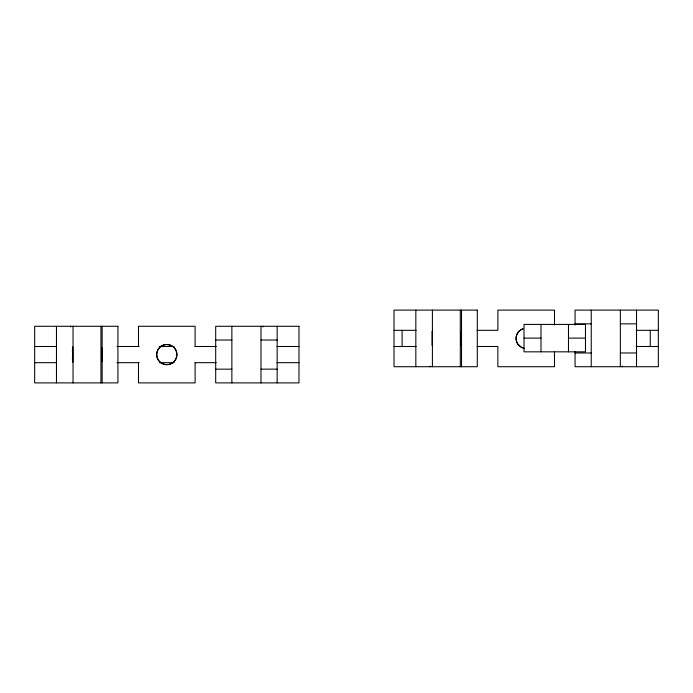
<?xml version="1.0" encoding="UTF-8"?>
<svg xmlns="http://www.w3.org/2000/svg" width="693" height="693" viewBox="0 0 693 693"><rect width="100%" height="100%" fill="white"/><g stroke="black" fill="none" stroke-linecap="round" stroke-linejoin="round"><path stroke-width="1.04" d="M72.41 351.706C72.947 332.891 72.964 376.212 72.418 357.588M432.085 345.486L432.085 331.289M575.069 323.856L591.242 323.856M620.348 323.856L636.52 323.856M394.022 330.327L416.138 330.327M477.061 330.327L497.877 330.327L497.877 310.109L554.487 310.109L554.487 325.008M636.235 330.327L658.35 330.327M524.012 338.123L540.99 338.123M568.485 338.123L585.472 338.123M215.696 340.029L231.869 340.029M260.984 340.029L277.157 340.029M34.65 346.5L56.67 346.5M116.961 346.5L139.172 346.5M159.511 346.5L174.116 346.5M195.028 346.5L216.277 346.5M276.957 346.5L298.978 346.5M394.022 346.5L416.138 346.5M477.061 346.5L497.851 346.5L497.851 366.718L554.487 366.718L554.487 351.819M636.235 346.5L658.35 346.5M575.069 352.988L591.242 352.988M620.348 352.971L636.52 352.971M34.65 362.673L56.67 362.673M116.961 362.673L139.172 362.673M159.511 362.673L174.116 362.673M195.028 362.673L216.277 362.673M276.957 362.673L298.978 362.673M215.696 369.161L231.869 369.161M260.984 369.144L277.157 369.144M650.259 330.327L650.259 346.5M636.52 310.109L636.52 366.718M622.383 366.077L622.383 366.718M620.348 310.109L620.348 366.718M591.242 310.109L591.242 366.718M575.069 325.06L575.069 310.109L658.35 310.109L658.35 366.718L575.069 366.718L575.069 351.767M568.485 324.419L568.485 351.827M540.99 324.419L540.99 351.827M461.521 310.109L461.521 366.718M460.308 310.109L460.308 366.718M432.406 310.109L432.406 366.718M429.981 366.077L429.981 366.718M415.835 310.109L415.835 366.718M402.105 330.327L402.105 346.5M277.157 326.282L277.157 382.891M263.019 326.282L263.019 326.923M260.984 326.282L260.984 382.891M231.869 326.282L231.869 382.891M195.114 346.5L195.114 326.282L138.479 326.282L138.505 346.5M195.114 362.673L195.114 382.891L138.479 382.891L138.479 362.673M102.148 326.282L102.148 382.891M100.944 326.282L100.944 382.891M73.042 326.282L73.042 382.891M70.608 326.282L70.608 326.923M56.462 326.282L56.462 382.891M101.542 352.806L101.741 361.46L101.741 347.713L101.542 352.806M460.914 336.633L461.114 345.287L461.114 331.54L460.914 336.633M161.278 346.119L159.269 347.834A10.048 9.962 -90 0 0 158.325 360.109C161.729 365.532 170.131 366.181 174.324 361.339A10.048 9.962 -90 0 0 175.268 349.064C172.332 344.516 165.792 343.13 161.278 346.119M520.651 329.946L518.641 331.661A10.048 9.962 -90 0 0 517.697 343.936L521.595 347.427L524.081 348.302A10.109 10.109 0 0 1 523.024 328.803L520.651 329.946M477.295 310.109L394.022 310.109L394.022 366.718L477.295 366.718L477.295 310.109M585.472 324.419L524.012 324.419L524.012 351.827L585.472 351.827L585.472 324.419M117.923 326.282L34.65 326.282L34.65 382.891L117.923 382.891L117.923 326.282M298.978 326.282L215.696 326.282L215.696 382.891L298.978 382.891L298.978 326.282M160.048 362.11A10.109 10.109 0 0 0 176.689 356.67A10.109 10.109 0 0 0 163.652 344.975A10.109 10.109 0 0 0 160.048 362.11"/></g></svg>
